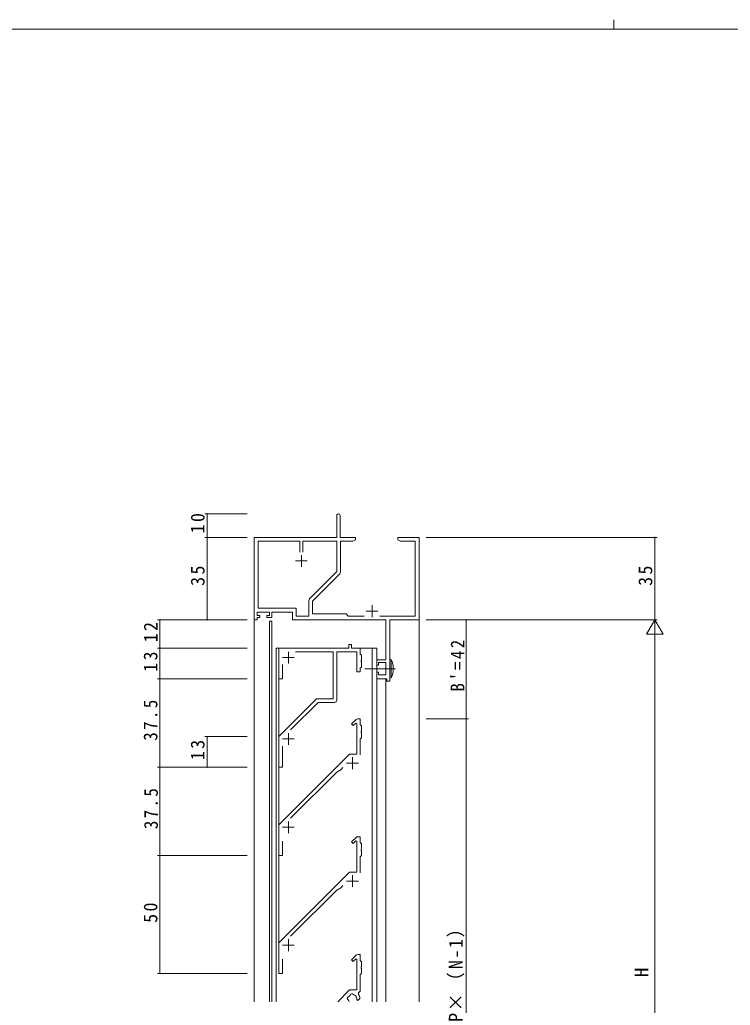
# Model space of a CAD drawing. Units: millimetres, scale not verified. Extents: x -841 to 292, y -594 to 212.
# Drawn here: x -539 to -237.5, y -206.1 to 212 of the extents above; entities that cross this region are included whole.
import ezdxf
from ezdxf.enums import TextEntityAlignment as Align

# ---------------------------------------------------------------- set-up
doc = ezdxf.new("R2010")
doc.units = ezdxf.units.MM
doc.header["$LTSCALE"] = 2
for name, color, linetype, lineweight in [('0-1_YKK_ZWAK', 7, 'Continuous', 9), ('0-3_YKK_11', 7, 'Continuous', 9), ('0-4_YKK_12', 2, 'Continuous', 9), ('0-5_YKK_D', 6, 'Continuous', 9), ('0-6_YKK_13', 4, 'Continuous', 9)]:
    doc.layers.add(name, color=color, linetype=linetype, lineweight=lineweight)
doc.styles.add('ＭＳ ゴシック', font='')
doc.styles.get('ＭＳ ゴシック').set_extended_font_data('MS Gothic')

msp = doc.modelspace()

# ---------------------------------------------------------------- linework, layer by layer
at = {"layer": '0-1_YKK_ZWAK'}
for p, q in [((-286.98, 212), (-286.98, 208)), ((263, 208), (-837, 208))]:
    msp.add_line(p, q, dxfattribs=at)
at = {"layer": '0-3_YKK_11'}
for p, q in [((-404.515, -7.605), (-404.515, 1.645)), ((-403.015, 1.645), (-403.015, -7.605)), ((-439.515, -7.605), (-404.515, -7.605)), ((-439.515, -42.605), (-439.515, -7.605)), ((-403.015, -7.605), (-396.515, -7.605)), ((-396.515, -7.605), (-396.515, -8.605)), ((-378.515, -7.605), (-374.973, -7.605)), ((-378.515, -8.605), (-378.515, -7.605)), ((-374.973, -7.605), (-374.79, -7.725)), ((-374.79, -7.725), (-374.24, -7.725)), ((-374.24, -7.725), (-374.057, -7.605)), ((-374.057, -7.605), (-373.973, -7.605)), ((-373.973, -7.605), (-373.79, -7.725)), ((-373.79, -7.725), (-373.24, -7.725)), ((-373.24, -7.725), (-373.057, -7.605)), ((-373.057, -7.605), (-369.515, -7.605)), ((-369.515, -7.605), (-369.515, -42.605)), ((-437.885, -9.235), (-420.165, -9.235)), ((-437.885, -37.675), (-437.885, -9.235)), ((-420.165, -9.235), (-420.165, -13.905)), ((-418.865, -13.905), (-418.865, -9.235)), ((-418.865, -13.905), (-418.865, -9.235)), ((-418.865, -9.235), (-404.515, -9.235)), ((-404.515, -9.235), (-404.515, -22.099)), ((-402.885, -9.235), (-402.885, -22.029)), ((-397.606, -9.235), (-402.885, -9.235)), ((-396.515, -8.605), (-397.606, -9.235)), ((-377.424, -9.235), (-378.515, -8.605)), ((-371.145, -9.235), (-377.424, -9.235)), ((-371.145, -40.975), (-371.145, -9.235)), ((-419.515, -15.105), (-419.515, -20.105)), ((-422.015, -17.605), (-417.015, -17.605)), ((-404.515, -22.099), (-415.818, -33.402)), ((-403.412, -23.302), (-414.715, -34.605)), ((-416.345, -34.675), (-416.345, -40.975)), ((-414.715, -34.605), (-414.715, -40.105)), ((-389.515, -36.405), (-389.515, -41.405)), ((-438.215, -39.305), (-438.215, -40.805)), ((-433.015, -39.305), (-438.215, -39.305)), ((-438.215, -40.805), (-437.115, -40.805)), ((-438.215, -41.605), (-438.215, -42.605)), ((-437.115, -41.605), (-438.215, -41.605)), ((-421.685, -37.675), (-437.885, -37.675)), ((-437.115, -40.805), (-437.115, -41.605)), ((-434.115, -40.805), (-433.015, -40.805)), ((-434.115, -41.605), (-434.115, -40.805)), ((-432.015, -41.605), (-434.115, -41.605)), ((-433.015, -40.805), (-433.015, -39.305)), ((-432.015, -39.305), (-432.015, -41.605)), ((-423.315, -39.305), (-432.015, -39.305)), ((-423.315, -42.605), (-423.315, -39.305)), ((-421.685, -40.975), (-421.685, -37.675)), ((-416.345, -40.975), (-421.685, -40.975)), ((-414.715, -40.105), (-400.515, -40.105)), ((-400.515, -40.105), (-399.645, -40.975)), ((-399.645, -40.975), (-392.865, -40.975)), ((-392.015, -38.905), (-387.015, -38.905)), ((-386.165, -40.975), (-371.145, -40.975)), ((-438.215, -42.605), (-439.515, -42.605)), ((-383.645, -42.605), (-423.315, -42.605)), ((-383.645, -59.505), (-383.645, -42.605)), ((-382.015, -42.605), (-382.015, -68.605)), ((-369.515, -42.605), (-382.015, -42.605)), ((-399.415, -53.1), (-399.415, -54.6)), ((-398.215, -53.1), (-399.415, -53.1)), ((-398.215, -54.6), (-398.215, -53.1)), ((-429.015, -54.6), (-429.015, -67.6)), ((-399.415, -54.6), (-429.015, -54.6)), ((-425.015, -56.1), (-425.015, -61.1)), ((-422.022, -56.1), (-406.015, -56.1)), ((-406.015, -56.1), (-406.015, -76.1)), ((-404.515, -56.1), (-396.015, -56.1)), ((-404.515, -76.6), (-404.515, -56.1)), ((-394.515, -54.6), (-398.215, -54.6)), ((-396.015, -56.1), (-396.015, -64.6)), ((-394.515, -57.1), (-394.515, -54.6)), ((-394.015, -57.6), (-394.515, -57.1)), ((-394.015, -59.642), (-394.015, -57.6)), ((-427.515, -58.6), (-422.515, -58.6)), ((-427.515, -67.6), (-427.515, -61.593)), ((-394.515, -63.1), (-394.015, -62.6)), ((-394.135, -59.825), (-394.015, -59.642)), ((-394.135, -60.375), (-394.135, -59.825)), ((-394.015, -60.558), (-394.135, -60.375)), ((-394.015, -62.6), (-394.015, -60.558)), ((-387.515, -59.505), (-383.645, -59.505)), ((-387.515, -61.805), (-387.515, -59.505)), ((-386.715, -61.805), (-387.515, -61.805)), ((-386.715, -60.705), (-386.715, -61.805)), ((-383.645, -60.705), (-386.715, -60.705)), ((-383.645, -65.975), (-383.645, -60.705)), ((-396.015, -64.6), (-394.515, -64.6)), ((-394.515, -64.6), (-394.515, -63.1)), ((-387.515, -67.605), (-387.515, -64.805)), ((-387.515, -64.805), (-386.715, -64.805)), ((-386.715, -64.805), (-386.715, -65.975)), ((-386.715, -65.975), (-383.645, -65.975)), ((-429.015, -67.6), (-427.515, -67.6)), ((-383.215, -67.605), (-387.515, -67.605)), ((-413.015, -76.1), (-429.015, -92.1)), ((-424.074, -89.28), (-412.394, -77.6)), ((-406.015, -76.1), (-413.015, -76.1)), ((-412.394, -77.6), (-405.515, -77.6)), ((-398.169, -86.754), (-396.308, -84.893)), ((-397.462, -87.461), (-398.169, -86.754)), ((-396.385, -86.385), (-397.462, -87.461)), ((-396.015, -86.538), (-396.385, -86.385)), ((-396.015, -99.6), (-396.015, -86.538)), ((-395.601, -84.6), (-394.515, -84.6)), ((-394.515, -84.6), (-394.515, -87.1)), ((-394.515, -87.1), (-394.015, -87.6)), ((-394.015, -87.6), (-394.015, -89.642)), ((-425.015, -90.6), (-425.015, -95.6)), ((-394.015, -89.642), (-394.135, -89.825)), ((-394.135, -89.825), (-394.135, -90.375)), ((-394.135, -90.375), (-394.015, -90.558)), ((-394.015, -90.558), (-394.015, -92.6)), ((-429.015, -92.1), (-429.015, -105.1)), ((-427.515, -93.1), (-422.515, -93.1)), ((-394.015, -92.6), (-394.515, -93.1)), ((-394.515, -93.1), (-394.515, -99.893)), ((-429.015, -129.6), (-399.015, -99.6)), ((-427.515, -105.1), (-427.515, -96.213)), ((-399.015, -99.6), (-396.015, -99.6)), ((-400.315, -103.4), (-395.315, -103.4)), ((-397.815, -100.9), (-397.815, -105.9)), ((-429.015, -105.1), (-427.515, -105.1)), ((-404.488, -107.194), (-424.074, -126.78)), ((-402.815, -106.228), (-404.488, -107.194)), ((-401.846, -105.26), (-402.815, -106.228)), ((-429.015, -142.6), (-429.015, -129.6)), ((-425.015, -128.1), (-425.015, -133.1)), ((-427.515, -130.6), (-422.515, -130.6)), ((-427.515, -136.546), (-427.515, -142.6)), ((-398.169, -136.754), (-396.308, -134.893)), ((-397.462, -137.461), (-398.169, -136.754)), ((-396.385, -136.385), (-397.462, -137.461)), ((-396.015, -136.538), (-396.385, -136.385)), ((-396.015, -149.6), (-396.015, -136.538)), ((-395.601, -134.6), (-394.515, -134.6)), ((-394.515, -134.6), (-394.515, -137.1)), ((-394.515, -137.1), (-394.015, -137.6)), ((-394.015, -137.6), (-394.015, -139.642)), ((-394.015, -139.642), (-394.135, -139.825)), ((-394.135, -139.825), (-394.135, -140.375)), ((-394.135, -140.375), (-394.015, -140.558)), ((-394.015, -140.558), (-394.015, -142.6)), ((-427.515, -142.6), (-429.015, -142.6)), ((-394.015, -142.6), (-394.515, -143.1)), ((-394.515, -143.1), (-394.515, -149.893)), ((-429.015, -179.6), (-399.015, -149.6)), ((-399.015, -149.6), (-396.015, -149.6)), ((-400.315, -153.4), (-395.315, -153.4)), ((-397.815, -150.9), (-397.815, -155.9)), ((-404.488, -157.194), (-424.074, -176.78)), ((-402.815, -156.228), (-404.488, -157.194)), ((-401.846, -155.26), (-402.815, -156.228)), ((-429.015, -192.6), (-429.015, -179.6)), ((-425.015, -178.1), (-425.015, -183.1)), ((-427.515, -180.6), (-422.515, -180.6)), ((-427.515, -186.546), (-427.515, -192.6)), ((-396.308, -184.893), (-398.169, -186.754)), ((-398.169, -186.754), (-397.462, -187.461)), ((-397.462, -187.461), (-396.453, -186.452)), ((-396.453, -186.452), (-396.015, -186.633)), ((-396.015, -186.633), (-396.015, -199.6)), ((-394.515, -184.6), (-395.601, -184.6)), ((-394.515, -187.1), (-394.515, -184.6)), ((-394.015, -187.6), (-394.515, -187.1)), ((-394.015, -189.642), (-394.015, -187.6)), ((-394.135, -189.825), (-394.015, -189.642)), ((-394.135, -190.375), (-394.135, -189.825)), ((-394.015, -190.558), (-394.135, -190.375)), ((-394.015, -192.6), (-394.015, -190.558)), ((-427.515, -192.6), (-429.015, -192.6)), ((-394.515, -193.1), (-394.015, -192.6)), ((-394.515, -200.1), (-394.515, -193.1)), ((-399.015, -199.6), (-404.015, -204.6)), ((-396.015, -199.6), (-399.015, -199.6)), ((-395.223, -200.808), (-394.515, -200.1)), ((-399.537, -203.925), (-399.636, -203.806)), ((-399.388, -202.396), (-399.253, -202.318)), ((-399.182, -204.6), (-399.219, -204.526)), ((-398.898, -201.962), (-398.819, -201.827)), ((-397.409, -201.579), (-397.29, -201.678)), ((-396.689, -201.996), (-396.57, -202.04)), ((-396.57, -202.04), (-396.111, -202.695)), ((-396.111, -202.695), (-396.11, -202.822)), ((-396.015, -203.407), (-395.898, -203.691)), ((-395.898, -203.691), (-395.517, -204.072)), ((-395.517, -204.072), (-394.722, -203.277)), ((-395.267, -201.464), (-395.223, -200.808)), ((-394.722, -203.277), (-394.636, -203.03))]:
    msp.add_line(p, q, dxfattribs=at)
msp.add_lwpolyline([(-382.015, -68.605), (-383.215, -68.605), (-383.215, -67.605)], dxfattribs=at)
for centre, radius, start, end in [((-403.765, 1.645), 0.75, 359.99998, 180), ((-404.685, -22.029), 1.8, 314.99998, 359.99997), ((-414.545, -34.675), 1.8, 134.99998, 179.99997), ((-405.515, -76.6), 1, 270, 359.99998), ((-395.601, -85.6), 1, 89.99997, 134.99997), ((-395.601, -135.6), 1, 89.99997, 134.99997), ((-395.601, -185.6), 1, 90, 135), ((-399.292, -203.14), 0.75, 97.29961, 242.70038), ((-397.815, -203.4), 1.8, 196.96925, 218.73979), ((-397.815, -203.4), 1.8, 126.96925, 143.03073), ((-398.076, -201.923), 0.75, 27.29961, 172.70038), ((-397.815, -203.4), 1.8, 51.26019, 73.03073), ((-397.815, -203.4), 1.8, 359.79283, 18.73979), ((-397.815, -203.4), 3.2, 6.63348, 37.23355)]:
    msp.add_arc(centre, radius, start, end, dxfattribs=at)
at = {"layer": '0-4_YKK_12'}
for p, q in [((-439.515, -12.6), (-439.515, -204.6)), ((-369.515, -12.6), (-369.515, -204.6)), ((-433.015, -43.1), (-432.015, -43.1)), ((-433.015, -43.1), (-433.015, -204.6)), ((-432.015, -43.1), (-432.015, -204.6)), ((-430.215, -54.6), (-430.215, -204.6)), ((-430.215, -54.6), (-400.215, -54.6)), ((-429.015, -54.6), (-429.015, -192.6)), ((-397.915, -54.6), (-387.515, -54.6)), ((-389.515, -54.6), (-389.515, -204.6)), ((-387.515, -54.6), (-387.515, -204.6)), ((-383.615, -67.6), (-387.515, -67.6)), ((-383.615, -67.6), (-383.615, -204.6))]:
    msp.add_line(p, q, dxfattribs=at)
msp.add_lwpolyline([(-383.615, -67.6), (-387.515, -67.6), (-387.515, -204.6)], dxfattribs=at)
at = {"layer": '0-5_YKK_D'}
for p, q in [((-442.515, 2.395), (-460.515, 2.395)), ((-459.515, -7.605), (-459.515, 2.395)), ((-442.515, -7.605), (-460.515, -7.605)), ((-442.515, -7.605), (-460.515, -7.605)), ((-459.515, -42.605), (-459.515, -7.605)), ((-366.515, -7.605), (-268.515, -7.605)), ((-269.515, -7.605), (-269.515, -42.605)), ((-442.515, -42.6), (-480.515, -42.6)), ((-479.515, -54.6), (-479.515, -42.6)), ((-442.515, -42.605), (-460.515, -42.605)), ((-366.515, -42.6), (-348.515, -42.6)), ((-366.515, -42.605), (-268.515, -42.605)), ((-366.515, -42.605), (-268.515, -42.605)), ((-349.515, -84.6), (-349.515, -42.6)), ((-269.515, -42.605), (-273.015, -48.667)), ((-269.515, -42.605), (-269.515, -54.729)), ((-269.515, -42.605), (-266.015, -48.667)), ((-273.015, -48.667), (-266.015, -48.667)), ((-269.515, -49.605), (-269.515, -335.605)), ((-442.515, -54.6), (-480.515, -54.6)), ((-442.515, -54.6), (-480.515, -54.6)), ((-479.515, -54.6), (-479.515, -67.6)), ((-442.515, -67.6), (-480.515, -67.6)), ((-442.515, -67.6), (-480.515, -67.6)), ((-479.515, -105.1), (-479.515, -67.6)), ((-366.515, -84.6), (-348.515, -84.6)), ((-366.515, -84.6), (-348.515, -84.6)), ((-349.515, -309.6), (-349.515, -84.6)), ((-442.515, -92.1), (-460.515, -92.1)), ((-459.515, -105.1), (-459.515, -92.1)), ((-442.515, -105.1), (-480.515, -105.1)), ((-442.515, -105.1), (-480.515, -105.1)), ((-479.515, -142.6), (-479.515, -105.1)), ((-442.515, -105.1), (-460.515, -105.1)), ((-442.515, -142.6), (-480.515, -142.6)), ((-442.515, -142.6), (-480.515, -142.6)), ((-479.515, -192.6), (-479.515, -142.6)), ((-442.515, -192.6), (-480.515, -192.6))]:
    msp.add_line(p, q, dxfattribs=at)
for centre, start, end in [((-459.515, 2.395), 90, 270), ((-459.515, 2.395), 270, 90), ((-459.515, -7.605), 90, 270), ((-459.515, -7.605), 90, 270), ((-459.515, -7.605), 270, 90), ((-459.515, -7.605), 270, 90), ((-269.515, -7.605), 90, 270), ((-269.515, -7.605), 270, 90), ((-479.515, -42.6), 90, 270), ((-479.515, -42.6), 270, 90), ((-459.515, -42.605), 90, 270), ((-459.515, -42.605), 270, 90), ((-349.515, -42.6), 90, 270), ((-349.515, -42.6), 270, 90), ((-479.515, -54.6), 90, 270), ((-479.515, -54.6), 90, 270), ((-479.515, -54.6), 270, 90), ((-479.515, -54.6), 270, 90), ((-479.515, -67.6), 90, 270), ((-479.515, -67.6), 90, 270), ((-479.515, -67.6), 270, 90), ((-479.515, -67.6), 270, 90), ((-349.515, -84.6), 90, 270), ((-349.515, -84.6), 90, 270), ((-349.515, -84.6), 270, 90), ((-349.515, -84.6), 270, 90), ((-459.515, -92.1), 90, 270), ((-459.515, -92.1), 270, 90), ((-479.515, -105.1), 90, 270), ((-479.515, -105.1), 90, 270), ((-479.515, -105.1), 270, 90), ((-479.515, -105.1), 270, 90), ((-459.515, -105.1), 90, 270), ((-459.515, -105.1), 270, 90), ((-479.515, -142.6), 90, 270), ((-479.515, -142.6), 90, 270), ((-479.515, -142.6), 270, 90), ((-479.515, -142.6), 270, 90), ((-479.515, -192.6), 90, 270), ((-479.515, -192.6), 270, 90)]:
    msp.add_arc(centre, 0.106, start, end, dxfattribs=at)
at = {"layer": '0-6_YKK_13'}
for p, q in [((-382.015, -59.302), (-381.372, -59.358)), ((-382.015, -67.302), (-382.015, -59.302)), ((-381.372, -59.358), (-381.372, -67.246)), ((-379.59, -63.302), (-392.528, -63.302)), ((-382.015, -67.302), (-381.372, -67.246))]:
    msp.add_line(p, q, dxfattribs=at)
msp.add_arc((-390.015, -63.302), 9.5, 335.47226, 24.52773, dxfattribs=at)

# ---------------------------------------------------------------- texts
at = {"layer": '0-5_YKK_D', "color": 7, "style": 'ＭＳ ゴシック'}
msp.add_text('H', height=5.865, rotation=90, dxfattribs=at).set_placement((-270.515, -194.153), align=Align.BOTTOM_LEFT)
at = {"layer": '0-5_YKK_D', "color": 7, "char_height": 5.865, "attachment_point": 7, "rotation": 90, "style": 'ＭＳ ゴシック'}
for s, insert in [('\\T1.27;\\W0.95;10', (-460.515, -5.906)), ('\\T1.27;\\W0.95;35', (-460.515, -28.175)), ('\\T1.27;\\W0.95;35', (-270.515, -28.175)), ('\\T1.27;\\W0.95;12', (-480.515, -52.12)), ("\\T1.28;\\W0.9;B'=42", (-350.315, -73.04)), ('\\T1.27;\\W0.95;13', (-480.515, -64.62)), ('\\T1.28;\\W0.9;37.5', (-480.515, -93.87)), ('\\T1.27;\\W0.95;13', (-460.515, -102.12)), ('\\T1.28;\\W0.9;37.5', (-480.315, -131.37)), ('\\T1.27;\\W0.95;50', (-480.515, -171.12)), ('\\T1.18;\\W0.95;P×（N-1）', (-350.315, -213.1))]:
    msp.add_mtext(s, dxfattribs=dict(at, insert=insert))

doc.saveas('drawing.dxf')
